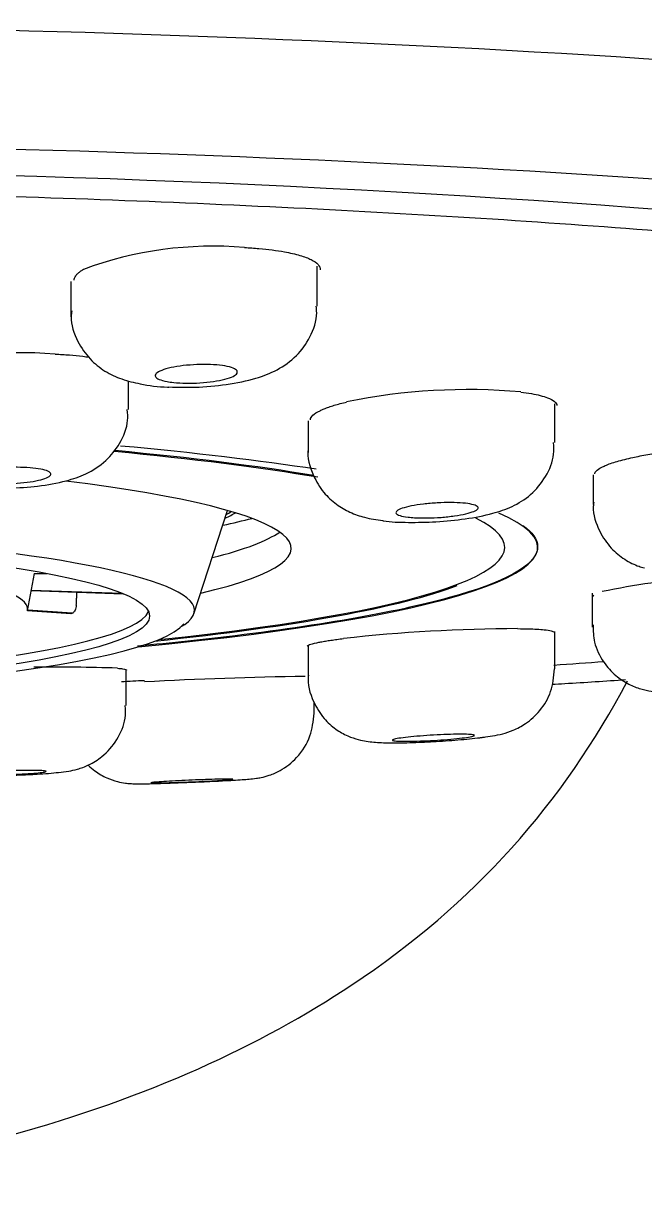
# Model space of a CAD drawing. Header units: millimetres. Extents: x 1617 to 5774, y 11446 to 13973.
# Drawn here: x 4369.88 to 4377.44, y 13807.35 to 13821.75 of the extents above; entities that cross this region are included whole.
import ezdxf

# ---------------------------------------------------------------- set-up
doc = ezdxf.new("R2010")
doc.units = ezdxf.units.MM
doc.layers.get('0').update_dxf_attribs({"color": 250})

# ---------------------------------------------------------------- blocks, each defined once
blk = doc.blocks.new('10')
at = {"linetype": 'Continuous'}
for p, q in [((4373.453, 13818.306), (4373.453, 13818.793)), ((4370.457, 13818.606), (4370.457, 13818.178)), ((4371.157, 13817.047), (4371.157, 13817.399)), ((4376.347, 13816.645), (4376.347, 13817.117)), ((4373.347, 13816.912), (4373.347, 13816.524)), ((4376.815, 13816.254), (4376.815, 13815.892)), ((4371.955, 13814.562), (4372.364, 13815.818)), ((4376.139, 13815.371), (4376.139, 13815.378)), ((4369.928, 13814.598), (4370.013, 13815.053)), ((4370.011, 13815.056), (4370.011, 13815.054)), ((4370.012, 13815.053), (4370.163, 13815.053)), ((4371.081, 13814.81), (4369.974, 13814.846)), ((4369.974, 13814.843), (4371.091, 13814.806)), ((4376.804, 13814.813), (4376.804, 13814.398)), ((4369.929, 13814.603), (4370.455, 13814.566)), ((4370.473, 13814.569), (4369.93, 13814.607)), ((4370.462, 13814.566), (4370.473, 13814.569)), ((4376.347, 13813.89), (4376.347, 13814.347)), ((4373.347, 13814.17), (4373.347, 13813.769)), ((4371.131, 13813.446), (4371.131, 13813.876)), ((4373.418, 13813.354), (4373.418, 13813.484))]:
    blk.add_line(p, q, dxfattribs=at)
for centre, radius, start, end in [((4372.187, 13814.483), 4.554, 85.175, 110.2755), ((4369.847, 13812.607), 5.133, 85.3288, 107.4956), ((4375.283, 13810.065), 7.226, 84.8196, 101.7296), ((4369.325, 13815.23), 0.709, 345.5123, 345.5686), ((4379.13, 13804.029), 11.025, 95.2761, 101.5302), ((4375.976, 13794.37), 20.011, 90.2294, 96.3161), ((4370.285, 13792.935), 20.977, 87.9829, 90.7636), ((4371.757, 13803.767), 9.988, 92.3308, 93.9373), ((4374.127, 13762.115), 51.691, 90.9062, 93.0785)]:
    blk.add_arc(centre, radius, start, end, dxfattribs=at)
for centre, major_axis, start_param, end_param in [((4363.539, 13816.817), (-26, 0), 2.814495, 6.283185), ((4363.539, 13815.371), (-12.6, 0), 3.808198, 4.072778), ((4363.539, 13815.358), (-12.2, 0), 3.762487, 4.055676), ((4363.539, 13815.371), (-12.2, 0), 3.769858, 4.054699), ((4363.539, 13815.358), (-9.6, 0), 2.657662, 3.917026), ((4363.539, 13815.371), (-12.6, 0), 2.232168, 3.41624), ((4363.539, 13816.023), (9.125, 0), -0.269723, -0.208455), ((4363.539, 13816.023), (-9.05, 0), -3.372742, -3.340522), ((4363.539, 13814.603), (-8.422, 0), 2.938974, 6.283185), ((4363.539, 13815.371), (-12.2, 0), 2.284662, 3.382118), ((4363.539, 13816.251), (10.1, 0), -0.51962, -0.44382), ((4363.539, 13815.755), (9.6, 0), -0.451498, -0.170499), ((4363.539, 13814.615), (-6.39, 0), 3.118923, 6.283185), ((4363.539, 13815.358), (-12.2, 0), -4.00444, -3.450503), ((4363.539, 13814.64), (-7.875, 0), 0.055133, 3.08646), ((4363.539, 13814.534), (-8.327, 0), 0.005911, 3.049351)]:
    blk.add_ellipse(centre, major_axis=major_axis, ratio=0.121869, start_param=start_param, end_param=end_param, dxfattribs=at)
blk.add_ellipse((4363.539, 13814.534), major_axis=(-7.875, 0), ratio=0.121869, dxfattribs=at)
for points, knots in [([(4363.539, 13821.746), (4367.019, 13821.746), (4370.771, 13821.669), (4378.039, 13821.319), (4381.532, 13821.044), (4387.298, 13820.342), (4389.551, 13819.916), (4392.254, 13819.085), (4392.897, 13818.685), (4393.035, 13818.306)], [0, 0, 0, 0, 0.125, 0.125, 0.25, 0.25, 0.375, 0.375, 0.4846937, 0.4846937, 0.4846937, 0.4846937]), ([(4385.32, 13814.561), (4385.99, 13814.658), (4386.619, 13814.758), (4388.259, 13815.053), (4389.158, 13815.255), (4390.627, 13815.681), (4391.19, 13815.904), (4391.935, 13816.355), (4392.124, 13816.584), (4392.124, 13817.05), (4391.935, 13817.279), (4391.19, 13817.729), (4390.627, 13817.953), (4389.158, 13818.379), (4388.259, 13818.581), (4386.135, 13818.962), (4384.9, 13819.142), (4380.859, 13819.625), (4377.603, 13819.883), (4370.764, 13820.214), (4367.119, 13820.299), (4363.539, 13820.299)], [0.2758234, 0.2758234, 0.2758234, 0.2758234, 0.3102374, 0.3102374, 0.3734916, 0.3734916, 0.4367458, 0.4367458, 0.5, 0.5, 0.5632542, 0.5632542, 0.6265084, 0.6265084, 0.6897626, 0.6897626, 0.7530168, 0.7530168, 0.8795252, 0.8795252, 1, 1, 1, 1]), ([(4388.791, 13817.074), (4388.727, 13817.126), (4388.653, 13817.176), (4388.237, 13817.426), (4387.75, 13817.62), (4386.474, 13817.999), (4385.681, 13818.183), (4383.848, 13818.524), (4382.802, 13818.683), (4380.426, 13818.973), (4379.124, 13819.1), (4376.353, 13819.321), (4374.863, 13819.416), (4371.768, 13819.571), (4370.178, 13819.631), (4366.912, 13819.713), (4365.226, 13819.735), (4363.539, 13819.735)], [0.5466692, 0.5466692, 0.5466692, 0.5466692, 0.5625, 0.5625, 0.625, 0.625, 0.6875, 0.6875, 0.75, 0.75, 0.8125, 0.8125, 0.875, 0.875, 0.9375, 0.9375, 1, 1, 1, 1]), ([(4372.57, 13819.021), (4372.63, 13819.017), (4372.748, 13819.01), (4372.911, 13818.992), (4373.083, 13818.965), (4373.252, 13818.927), (4373.39, 13818.874), (4373.475, 13818.815), (4373.492, 13818.772), (4373.492, 13818.75)], [0, 0, 0, 0, 0.0414133, 0.0828722, 0.1251142, 0.1881395, 0.2502765, 0.3123082, 0.3745706, 0.3745706, 0.3745706, 0.3745706]), ([(4370.496, 13818.621), (4370.496, 13818.621), (4370.496, 13818.63), (4370.499, 13818.648), (4370.513, 13818.675), (4370.535, 13818.702), (4370.567, 13818.729), (4370.595, 13818.746), (4370.609, 13818.755)], [0.7480284, 0.7480284, 0.7480284, 0.7480284, 0.7495486, 0.8005215, 0.8507482, 0.9005301, 0.9501768, 1, 1, 1, 1]), ([(4370.466, 13818.248), (4370.463, 13818.223), (4370.447, 13818.103), (4370.525, 13817.883), (4370.677, 13817.66), (4370.869, 13817.507), (4371.083, 13817.41), (4371.323, 13817.353), (4371.522, 13817.322), (4371.643, 13817.322), (4371.648, 13817.322)], [0, 0, 0, 0, 0.038559, 0.215836, 0.363114, 0.49908, 0.637077, 0.787192, 0.991482, 1, 1, 1, 1]), ([(4371.65, 13817.323), (4371.765, 13817.319), (4371.982, 13817.314), (4372.367, 13817.348), (4372.691, 13817.416), (4372.966, 13817.518), (4373.208, 13817.687), (4373.378, 13817.928), (4373.46, 13818.155), (4373.446, 13818.277), (4373.442, 13818.307)], [0, 0, 0, 0, 0.132958, 0.290365, 0.457561, 0.589681, 0.719677, 0.837723, 0.965036, 1, 1, 1, 1]), ([(4370.265, 13817.723), (4370.324, 13817.72), (4370.442, 13817.713), (4370.577, 13817.699), (4370.653, 13817.689), (4370.678, 13817.685)], [0, 0, 0, 0, 0.0413871, 0.0828162, 0.1041406, 0.1041406, 0.1041406, 0.1041406]), ([(4371.628, 13817.389), (4371.588, 13817.396), (4371.555, 13817.405), (4371.531, 13817.415), (4371.508, 13817.425), (4371.492, 13817.437), (4371.486, 13817.449), (4371.48, 13817.461), (4371.484, 13817.474), (4371.496, 13817.487), (4371.509, 13817.5), (4371.532, 13817.513), (4371.562, 13817.525), (4371.592, 13817.537), (4371.631, 13817.548), (4371.676, 13817.558), (4371.72, 13817.567), (4371.771, 13817.576), (4371.825, 13817.582), (4371.878, 13817.588), (4371.935, 13817.593), (4371.991, 13817.595), (4372.047, 13817.597), (4372.103, 13817.597), (4372.156, 13817.595), (4372.208, 13817.593), (4372.258, 13817.589), (4372.301, 13817.583), (4372.344, 13817.577), (4372.381, 13817.569), (4372.41, 13817.559), (4372.439, 13817.55), (4372.46, 13817.539), (4372.472, 13817.527), (4372.484, 13817.515), (4372.486, 13817.503), (4372.479, 13817.49), (4372.472, 13817.477), (4372.456, 13817.464), (4372.431, 13817.452), (4372.405, 13817.439), (4372.371, 13817.428), (4372.331, 13817.417), (4372.29, 13817.407), (4372.242, 13817.397), (4372.191, 13817.39), (4372.14, 13817.382), (4372.084, 13817.377), (4372.028, 13817.373), (4371.972, 13817.369), (4371.915, 13817.368), (4371.86, 13817.369), (4371.806, 13817.37), (4371.754, 13817.372), (4371.708, 13817.377), (4371.679, 13817.38), (4371.652, 13817.384), (4371.628, 13817.389)], [0, 0, 0, 0, 0.053578, 0.053578, 0.053578, 0.107141, 0.107141, 0.107141, 0.16094, 0.16094, 0.16094, 0.215024, 0.215024, 0.215024, 0.269227, 0.269227, 0.269227, 0.323331, 0.323331, 0.323331, 0.377157, 0.377157, 0.377157, 0.430653, 0.430653, 0.430653, 0.483913, 0.483913, 0.483913, 0.537131, 0.537131, 0.537131, 0.59052, 0.59052, 0.59052, 0.644216, 0.644216, 0.644216, 0.698224, 0.698224, 0.698224, 0.752413, 0.752413, 0.752413, 0.80657, 0.80657, 0.80657, 0.860495, 0.860495, 0.860495, 0.91409, 0.91409, 0.91409, 0.967406, 0.967406, 0.967406, 1, 1, 1, 1]), ([(4375.935, 13817.261), (4375.98, 13817.255), (4376.068, 13817.243), (4376.175, 13817.219), (4376.276, 13817.188), (4376.354, 13817.147), (4376.373, 13817.113), (4376.373, 13817.096)], [0, 0, 0, 0, 0.041382, 0.0828078, 0.1250082, 0.1879662, 0.2492471, 0.2492471, 0.2492471, 0.2492471]), ([(4369.69, 13816.089), (4369.824, 13816.096), (4370.065, 13816.11), (4370.379, 13816.169), (4370.643, 13816.255), (4370.883, 13816.407), (4371.063, 13816.634), (4371.157, 13816.864), (4371.147, 13816.999), (4371.143, 13817.047)], [0, 0, 0, 0, 0.175407, 0.365653, 0.509474, 0.66108, 0.792167, 0.936795, 1, 1, 1, 1]), ([(4373.373, 13816.924), (4373.373, 13816.924), (4373.373, 13816.941), (4373.393, 13816.978), (4373.464, 13817.023), (4373.538, 13817.056), (4373.596, 13817.078), (4373.661, 13817.099), (4373.733, 13817.12), (4373.787, 13817.133), (4373.814, 13817.139)], [0.4983553, 0.4983553, 0.4983553, 0.4983553, 0.4998731, 0.6238261, 0.7496674, 0.8006235, 0.8508279, 0.900584, 0.9502033, 1, 1, 1, 1]), ([(4374.255, 13815.694), (4374.258, 13815.694), (4374.347, 13815.678), (4374.564, 13815.672), (4374.908, 13815.677), (4375.273, 13815.714), (4375.577, 13815.773), (4375.826, 13815.857), (4376.061, 13815.999), (4376.246, 13816.222), (4376.344, 13816.458), (4376.336, 13816.593), (4376.333, 13816.645)], [0, 0, 0, 0, 0.002682, 0.124751, 0.248212, 0.379418, 0.519432, 0.628072, 0.735626, 0.842858, 0.9482, 1, 1, 1, 1]), ([(4373.347, 13816.569), (4373.347, 13816.568), (4373.328, 13816.465), (4373.392, 13816.262), (4373.521, 13816.04), (4373.683, 13815.89), (4373.858, 13815.791), (4374.048, 13815.726), (4374.174, 13815.706), (4374.257, 13815.695)], [0, 0, 0, 0, 0.0024, 0.221779, 0.386248, 0.532076, 0.669726, 0.817591, 1, 1, 1, 1]), ([(4376.834, 13816.263), (4376.834, 13816.263), (4376.834, 13816.279), (4376.853, 13816.31), (4376.939, 13816.36), (4377.079, 13816.41), (4377.231, 13816.449), (4377.362, 13816.478), (4377.454, 13816.496), (4377.552, 13816.513), (4377.654, 13816.53), (4377.725, 13816.54), (4377.761, 13816.545)], [0.2489881, 0.2489881, 0.2489881, 0.2489881, 0.2499472, 0.3758354, 0.4998734, 0.6238239, 0.7496687, 0.8006232, 0.8508267, 0.9005824, 0.9502021, 1, 1, 1, 1]), ([(4369.358, 13816.165), (4369.318, 13816.171), (4369.285, 13816.18), (4369.261, 13816.189), (4369.237, 13816.198), (4369.221, 13816.208), (4369.215, 13816.219), (4369.209, 13816.23), (4369.212, 13816.241), (4369.225, 13816.252), (4369.237, 13816.263), (4369.26, 13816.274), (4369.29, 13816.285), (4369.32, 13816.295), (4369.359, 13816.305), (4369.403, 13816.313), (4369.447, 13816.321), (4369.498, 13816.328), (4369.551, 13816.333), (4369.604, 13816.338), (4369.661, 13816.342), (4369.717, 13816.344), (4369.773, 13816.345), (4369.83, 13816.345), (4369.882, 13816.343), (4369.935, 13816.341), (4369.985, 13816.337), (4370.028, 13816.331), (4370.071, 13816.326), (4370.109, 13816.319), (4370.138, 13816.31), (4370.167, 13816.302), (4370.189, 13816.292), (4370.2, 13816.282), (4370.212, 13816.271), (4370.215, 13816.26), (4370.208, 13816.249), (4370.201, 13816.238), (4370.185, 13816.226), (4370.16, 13816.216), (4370.135, 13816.205), (4370.101, 13816.195), (4370.061, 13816.186), (4370.02, 13816.177), (4369.973, 13816.169), (4369.922, 13816.163), (4369.871, 13816.157), (4369.815, 13816.152), (4369.759, 13816.149), (4369.704, 13816.146), (4369.646, 13816.145), (4369.592, 13816.146), (4369.538, 13816.147), (4369.485, 13816.15), (4369.438, 13816.154), (4369.409, 13816.157), (4369.382, 13816.161), (4369.358, 13816.165)], [0, 0, 0, 0, 0.053635, 0.053635, 0.053635, 0.107262, 0.107262, 0.107262, 0.161015, 0.161015, 0.161015, 0.214922, 0.214922, 0.214922, 0.268894, 0.268894, 0.268894, 0.322813, 0.322813, 0.322813, 0.376585, 0.376585, 0.376585, 0.43018, 0.43018, 0.43018, 0.483646, 0.483646, 0.483646, 0.537089, 0.537089, 0.537089, 0.590622, 0.590622, 0.590622, 0.64432, 0.64432, 0.64432, 0.698186, 0.698186, 0.698186, 0.75215, 0.75215, 0.75215, 0.806097, 0.806097, 0.806097, 0.859922, 0.859922, 0.859922, 0.91357, 0.91357, 0.91357, 0.967067, 0.967067, 0.967067, 1, 1, 1, 1]), ([(4374.561, 13815.738), (4374.521, 13815.743), (4374.488, 13815.749), (4374.464, 13815.757), (4374.439, 13815.765), (4374.424, 13815.773), (4374.417, 13815.783), (4374.411, 13815.793), (4374.414, 13815.803), (4374.427, 13815.813), (4374.439, 13815.824), (4374.461, 13815.835), (4374.491, 13815.845), (4374.52, 13815.855), (4374.559, 13815.865), (4374.603, 13815.874), (4374.647, 13815.883), (4374.697, 13815.891), (4374.75, 13815.897), (4374.803, 13815.903), (4374.86, 13815.908), (4374.917, 13815.911), (4374.973, 13815.915), (4375.03, 13815.916), (4375.082, 13815.916), (4375.135, 13815.915), (4375.185, 13815.913), (4375.229, 13815.909), (4375.272, 13815.906), (4375.31, 13815.9), (4375.339, 13815.893), (4375.369, 13815.886), (4375.39, 13815.878), (4375.402, 13815.869), (4375.414, 13815.86), (4375.417, 13815.85), (4375.411, 13815.84), (4375.404, 13815.829), (4375.388, 13815.819), (4375.363, 13815.808), (4375.338, 13815.798), (4375.305, 13815.787), (4375.265, 13815.778), (4375.225, 13815.769), (4375.177, 13815.76), (4375.127, 13815.753), (4375.076, 13815.746), (4375.02, 13815.74), (4374.964, 13815.735), (4374.908, 13815.731), (4374.851, 13815.729), (4374.796, 13815.728), (4374.742, 13815.727), (4374.689, 13815.728), (4374.642, 13815.731), (4374.613, 13815.733), (4374.585, 13815.735), (4374.561, 13815.738)], [0, 0, 0, 0, 0.05348, 0.05348, 0.05348, 0.106954, 0.106954, 0.106954, 0.160508, 0.160508, 0.160508, 0.214232, 0.214232, 0.214232, 0.268119, 0.268119, 0.268119, 0.32209, 0.32209, 0.32209, 0.376027, 0.376027, 0.376027, 0.429828, 0.429828, 0.429828, 0.483451, 0.483451, 0.483451, 0.536932, 0.536932, 0.536932, 0.590369, 0.590369, 0.590369, 0.643879, 0.643879, 0.643879, 0.697547, 0.697547, 0.697547, 0.751389, 0.751389, 0.751389, 0.805346, 0.805346, 0.805346, 0.859306, 0.859306, 0.859306, 0.913157, 0.913157, 0.913157, 0.966835, 0.966835, 0.966835, 1, 1, 1, 1]), ([(4376.823, 13815.922), (4376.82, 13815.902), (4376.804, 13815.787), (4376.877, 13815.575), (4377.021, 13815.36), (4377.193, 13815.221), (4377.34, 13815.146), (4377.415, 13815.127), (4377.439, 13815.121)], [0, 0, 0, 0, 0.049045, 0.328438, 0.552266, 0.747572, 0.931245, 1, 1, 1, 1]), ([(4375.961, 13815.636), (4376.079, 13815.552), (4376.139, 13815.466), (4376.141, 13815.177), (4375.816, 13814.978), (4374.868, 13814.699), (4374.481, 13814.611), (4373.569, 13814.444), (4373.037, 13814.365), (4372.084, 13814.249), (4371.686, 13814.206), (4371.268, 13814.167)], [0.7234184, 0.7234184, 0.7234184, 0.7234184, 0.75, 0.75, 0.8125, 0.8125, 0.84375, 0.84375, 0.875, 0.875, 0.8950312, 0.8950312, 0.8950312, 0.8950312]), ([(4376.813, 13814.771), (4376.813, 13814.774), (4376.815, 13814.779), (4376.82, 13814.785), (4376.822, 13814.786)], [0.87493442, 0.87493442, 0.87493442, 0.87493442, 0.90040272, 0.91043937, 0.91043937, 0.91043937, 0.91043937]), ([(4370.522, 13814.667), (4370.521, 13814.656), (4370.52, 13814.645), (4370.517, 13814.634), (4370.515, 13814.624), (4370.512, 13814.614), (4370.508, 13814.605), (4370.504, 13814.596), (4370.499, 13814.589), (4370.494, 13814.583), (4370.489, 13814.577), (4370.484, 13814.573), (4370.478, 13814.57), (4370.477, 13814.57), (4370.475, 13814.569), (4370.473, 13814.569)], [0, 0, 0, 0, 0.231585, 0.231585, 0.231585, 0.463168, 0.463168, 0.463168, 0.694766, 0.694766, 0.694766, 0.926367, 0.926367, 0.926367, 1, 1, 1, 1]), ([(4375.896, 13814.38), (4375.94, 13814.38), (4376.028, 13814.379), (4376.135, 13814.374), (4376.236, 13814.367), (4376.314, 13814.355), (4376.333, 13814.343), (4376.333, 13814.337)], [0, 0, 0, 0, 0.0828607, 0.1657875, 0.2502195, 0.3761133, 0.4993864, 0.4993864, 0.4993864, 0.4993864]), ([(4376.815, 13814.427), (4376.815, 13814.35), (4376.819, 13814.198), (4376.927, 13813.978), (4377.079, 13813.809), (4377.24, 13813.703), (4377.393, 13813.643), (4377.536, 13813.613), (4377.703, 13813.598), (4377.919, 13813.596), (4378.171, 13813.604), (4378.3, 13813.615), (4378.336, 13813.618)], [0, 0, 0, 0, 0.097865, 0.222049, 0.324093, 0.412979, 0.490508, 0.562235, 0.65103, 0.810151, 0.955173, 1, 1, 1, 1]), ([(4382.013, 13814.157), (4382.001, 13813.809), (4381.988, 13813.462), (4381.883, 13810.9), (4381.753, 13808.696), (4381.312, 13804.328), (4380.995, 13802.148), (4380.036, 13797.949), (4379.406, 13795.936), (4377.644, 13792.129), (4376.545, 13790.404), (4373.712, 13787.381), (4371.998, 13786.124), (4368.018, 13784.371), (4365.806, 13783.896), (4363.54, 13783.899)], [0.2304262, 0.2304262, 0.2304262, 0.2304262, 0.25, 0.25, 0.375, 0.375, 0.5, 0.5, 0.625, 0.625, 0.75, 0.75, 0.875, 0.875, 1, 1, 1, 1]), ([(4373.333, 13814.165), (4373.334, 13814.172), (4373.353, 13814.185), (4373.424, 13814.204), (4373.498, 13814.219), (4373.556, 13814.229), (4373.621, 13814.239), (4373.694, 13814.249), (4373.748, 13814.256), (4373.775, 13814.259)], [0.7500526, 0.7500526, 0.7500526, 0.7500526, 0.8119921, 0.8749327, 0.9004012, 0.9254864, 0.9503424, 0.9751271, 1, 1, 1, 1]), ([(4371.023, 13813.899), (4371.046, 13813.896), (4371.091, 13813.892), (4371.127, 13813.884), (4371.135, 13813.878), (4371.135, 13813.875)], [0, 0, 0, 0, 0.0828644, 0.1657912, 0.2493719, 0.2493719, 0.2493719, 0.2493719]), ([(4375.441, 13813.053), (4375.453, 13813.055), (4375.544, 13813.066), (4375.661, 13813.083), (4375.843, 13813.139), (4376.013, 13813.228), (4376.181, 13813.381), (4376.318, 13813.617), (4376.337, 13813.788), (4376.345, 13813.89)], [0, 0, 0, 0, 0.030002, 0.261926, 0.367974, 0.485117, 0.641745, 0.815886, 1, 1, 1, 1]), ([(4363.539, 13807.426), (4365.997, 13807.426), (4368.019, 13807.74), (4371.4, 13808.676), (4372.76, 13809.301), (4375.378, 13811.041), (4376.445, 13812.255), (4377.234, 13813.745)], [0, 0, 0, 0, 0.125, 0.125, 0.25, 0.25, 0.4183328, 0.4183328, 0.4183328, 0.4183328]), ([(4373.348, 13813.812), (4373.348, 13813.809), (4373.33, 13813.707), (4373.393, 13813.506), (4373.521, 13813.293), (4373.673, 13813.156), (4373.818, 13813.073), (4373.95, 13813.028), (4374.058, 13813.007), (4374.177, 13812.994), (4374.339, 13812.988), (4374.603, 13812.992), (4374.912, 13813.006), (4375.21, 13813.028), (4375.404, 13813.048), (4375.481, 13813.058), (4375.491, 13813.059)], [0, 0, 0, 0, 0.003151, 0.11335, 0.198587, 0.265391, 0.324536, 0.374849, 0.416097, 0.46107, 0.558323, 0.673004, 0.773092, 0.879306, 0.986786, 1, 1, 1, 1]), ([(4376.316, 13813.703), (4376.367, 13813.706), (4376.667, 13813.724), (4376.966, 13813.743), (4377.211, 13813.759)], [0.28177779, 0.28177779, 0.28177779, 0.28177779, 0.28542729, 0.30323746, 0.30323746, 0.30323746, 0.30323746]), ([(4369.939, 13812.603), (4369.978, 13812.605), (4370.112, 13812.612), (4370.281, 13812.626), (4370.415, 13812.642), (4370.536, 13812.666), (4370.685, 13812.72), (4370.861, 13812.831), (4371.026, 13813.02), (4371.125, 13813.251), (4371.121, 13813.388), (4371.118, 13813.446)], [0, 0, 0, 0, 0.061587, 0.247578, 0.35181, 0.428892, 0.511816, 0.616517, 0.764684, 0.915113, 1, 1, 1, 1]), ([(4368.144, 13813.402), (4368.141, 13813.377), (4368.127, 13813.264), (4368.197, 13813.064), (4368.327, 13812.866), (4368.478, 13812.737), (4368.623, 13812.659), (4368.749, 13812.619), (4368.847, 13812.601), (4368.954, 13812.59), (4369.093, 13812.585), (4369.329, 13812.584), (4369.616, 13812.59), (4369.843, 13812.598), (4369.95, 13812.604), (4369.976, 13812.605)], [0, 0, 0, 0, 0.02753, 0.142543, 0.233768, 0.310688, 0.376294, 0.430808, 0.473802, 0.519781, 0.621837, 0.742834, 0.854049, 0.969276, 1, 1, 1, 1]), ([(4372.226, 13812.524), (4372.255, 13812.525), (4372.37, 13812.531), (4372.567, 13812.544), (4372.656, 13812.549), (4372.779, 13812.568), (4372.884, 13812.595), (4373.039, 13812.664), (4373.228, 13812.811), (4373.386, 13813.063), (4373.408, 13813.248), (4373.417, 13813.352)], [0, 0, 0, 0, 0.044542, 0.209085, 0.379228, 0.419642, 0.47712, 0.553239, 0.688862, 0.851264, 1, 1, 1, 1]), ([(4374.517, 13813.009), (4374.478, 13813.009), (4374.444, 13813.01), (4374.42, 13813.012), (4374.396, 13813.014), (4374.38, 13813.017), (4374.374, 13813.02), (4374.368, 13813.023), (4374.371, 13813.027), (4374.384, 13813.031), (4374.397, 13813.036), (4374.419, 13813.04), (4374.449, 13813.045), (4374.479, 13813.05), (4374.518, 13813.055), (4374.562, 13813.06), (4374.605, 13813.064), (4374.656, 13813.069), (4374.708, 13813.073), (4374.761, 13813.078), (4374.818, 13813.081), (4374.873, 13813.085), (4374.929, 13813.088), (4374.986, 13813.09), (4375.038, 13813.092), (4375.091, 13813.094), (4375.141, 13813.095), (4375.185, 13813.095), (4375.229, 13813.095), (4375.267, 13813.095), (4375.296, 13813.093), (4375.326, 13813.092), (4375.347, 13813.09), (4375.359, 13813.087), (4375.371, 13813.084), (4375.374, 13813.081), (4375.367, 13813.077), (4375.36, 13813.073), (4375.344, 13813.068), (4375.319, 13813.063), (4375.294, 13813.059), (4375.26, 13813.054), (4375.22, 13813.049), (4375.18, 13813.044), (4375.133, 13813.039), (4375.082, 13813.035), (4375.031, 13813.03), (4374.976, 13813.026), (4374.921, 13813.023), (4374.865, 13813.019), (4374.808, 13813.016), (4374.754, 13813.014), (4374.699, 13813.012), (4374.646, 13813.01), (4374.599, 13813.009), (4374.57, 13813.009), (4374.542, 13813.009), (4374.517, 13813.009)], [0, 0, 0, 0, 0.053928, 0.053928, 0.053928, 0.107862, 0.107862, 0.107862, 0.161714, 0.161714, 0.161714, 0.215395, 0.215395, 0.215395, 0.268914, 0.268914, 0.268914, 0.322354, 0.322354, 0.322354, 0.37583, 0.37583, 0.37583, 0.429442, 0.429442, 0.429442, 0.483231, 0.483231, 0.483231, 0.53716, 0.53716, 0.53716, 0.591131, 0.591131, 0.591131, 0.645027, 0.645027, 0.645027, 0.698764, 0.698764, 0.698764, 0.752327, 0.752327, 0.752327, 0.80578, 0.80578, 0.80578, 0.859232, 0.859232, 0.859232, 0.912794, 0.912794, 0.912794, 0.966528, 0.966528, 0.966528, 1, 1, 1, 1]), ([(4370.668, 13812.716), (4370.693, 13812.692), (4370.764, 13812.633), (4370.883, 13812.563), (4371.013, 13812.518), (4371.112, 13812.5), (4371.174, 13812.494), (4371.221, 13812.492), (4371.301, 13812.49), (4371.442, 13812.493), (4371.695, 13812.501), (4371.971, 13812.512), (4372.179, 13812.521), (4372.274, 13812.526), (4372.291, 13812.527)], [0.2477127, 0.2477127, 0.2477127, 0.2477127, 0.2884912, 0.3531768, 0.4064624, 0.446746, 0.4721491, 0.4958724, 0.5384887, 0.6638966, 0.7658786, 0.8737319, 0.9804597, 1, 1, 1, 1]), ([(4369.301, 13812.599), (4369.262, 13812.599), (4369.228, 13812.6), (4369.204, 13812.602), (4369.18, 13812.604), (4369.164, 13812.606), (4369.158, 13812.608), (4369.152, 13812.611), (4369.156, 13812.614), (4369.169, 13812.617), (4369.182, 13812.62), (4369.204, 13812.623), (4369.235, 13812.626), (4369.265, 13812.629), (4369.304, 13812.632), (4369.348, 13812.635), (4369.392, 13812.638), (4369.442, 13812.641), (4369.495, 13812.644), (4369.548, 13812.646), (4369.605, 13812.649), (4369.661, 13812.65), (4369.716, 13812.652), (4369.773, 13812.653), (4369.825, 13812.654), (4369.878, 13812.655), (4369.928, 13812.655), (4369.971, 13812.655), (4370.014, 13812.654), (4370.052, 13812.653), (4370.082, 13812.652), (4370.111, 13812.651), (4370.132, 13812.649), (4370.144, 13812.647), (4370.156, 13812.644), (4370.159, 13812.642), (4370.151, 13812.639), (4370.144, 13812.636), (4370.128, 13812.633), (4370.102, 13812.63), (4370.077, 13812.627), (4370.043, 13812.623), (4370.003, 13812.62), (4369.963, 13812.617), (4369.915, 13812.614), (4369.864, 13812.611), (4369.814, 13812.609), (4369.758, 13812.606), (4369.703, 13812.604), (4369.647, 13812.602), (4369.59, 13812.601), (4369.536, 13812.6), (4369.482, 13812.599), (4369.429, 13812.598), (4369.382, 13812.598), (4369.353, 13812.598), (4369.326, 13812.598), (4369.301, 13812.599)], [0, 0, 0, 0, 0.053953, 0.053953, 0.053953, 0.107905, 0.107905, 0.107905, 0.161869, 0.161869, 0.161869, 0.215742, 0.215742, 0.215742, 0.269448, 0.269448, 0.269448, 0.322988, 0.322988, 0.322988, 0.376433, 0.376433, 0.376433, 0.429899, 0.429899, 0.429899, 0.483488, 0.483488, 0.483488, 0.53725, 0.53725, 0.53725, 0.591162, 0.591162, 0.591162, 0.645133, 0.645133, 0.645133, 0.699045, 0.699045, 0.699045, 0.752806, 0.752806, 0.752806, 0.806393, 0.806393, 0.806393, 0.859857, 0.859857, 0.859857, 0.913304, 0.913304, 0.913304, 0.966845, 0.966845, 0.966845, 1, 1, 1, 1]), ([(4371.573, 13812.503), (4371.533, 13812.502), (4371.5, 13812.502), (4371.475, 13812.502), (4371.451, 13812.502), (4371.435, 13812.502), (4371.429, 13812.503), (4371.424, 13812.504), (4371.427, 13812.505), (4371.44, 13812.507), (4371.453, 13812.509), (4371.476, 13812.511), (4371.507, 13812.513), (4371.537, 13812.515), (4371.576, 13812.518), (4371.621, 13812.52), (4371.665, 13812.523), (4371.715, 13812.526), (4371.768, 13812.528), (4371.821, 13812.531), (4371.877, 13812.533), (4371.933, 13812.536), (4371.989, 13812.538), (4372.045, 13812.54), (4372.097, 13812.542), (4372.15, 13812.544), (4372.199, 13812.546), (4372.242, 13812.547), (4372.286, 13812.548), (4372.324, 13812.549), (4372.353, 13812.549), (4372.382, 13812.549), (4372.404, 13812.549), (4372.416, 13812.548), (4372.427, 13812.548), (4372.43, 13812.547), (4372.423, 13812.545), (4372.415, 13812.544), (4372.398, 13812.542), (4372.373, 13812.54), (4372.348, 13812.538), (4372.313, 13812.536), (4372.273, 13812.533), (4372.232, 13812.53), (4372.185, 13812.528), (4372.134, 13812.525), (4372.083, 13812.523), (4372.028, 13812.52), (4371.973, 13812.517), (4371.917, 13812.515), (4371.86, 13812.513), (4371.806, 13812.511), (4371.752, 13812.509), (4371.7, 13812.507), (4371.653, 13812.505), (4371.624, 13812.504), (4371.597, 13812.504), (4371.573, 13812.503)], [0, 0, 0, 0, 0.054169, 0.054169, 0.054169, 0.108336, 0.108336, 0.108336, 0.162526, 0.162526, 0.162526, 0.216542, 0.216542, 0.216542, 0.270247, 0.270247, 0.270247, 0.323641, 0.323641, 0.323641, 0.376864, 0.376864, 0.376864, 0.430124, 0.430124, 0.430124, 0.483616, 0.483616, 0.483616, 0.537431, 0.537431, 0.537431, 0.591524, 0.591524, 0.591524, 0.645725, 0.645725, 0.645725, 0.699816, 0.699816, 0.699816, 0.753625, 0.753625, 0.753625, 0.807107, 0.807107, 0.807107, 0.860362, 0.860362, 0.860362, 0.913587, 0.913587, 0.913587, 0.96699, 0.96699, 0.96699, 1, 1, 1, 1])]:
    blk.add_open_spline(points, degree=3, knots=knots, dxfattribs=at)
for points, degree in [([(4370.522, 13814.667), (4370.526, 13814.746), (4370.531, 13814.825)], 2), ([(4370.462, 13814.566), (4370.46, 13814.566), (4370.458, 13814.566), (4370.455, 13814.566)], 3), ([(4376.336, 13813.936), (4376.542, 13813.951), (4376.746, 13813.966), (4376.949, 13813.981)], 3)]:
    blk.add_open_spline(points, degree=degree, dxfattribs=at)

msp = doc.modelspace()

# ---------------------------------------------------------------- block references
msp.add_blockref('10', (0, 0))

doc.saveas('drawing.dxf')
